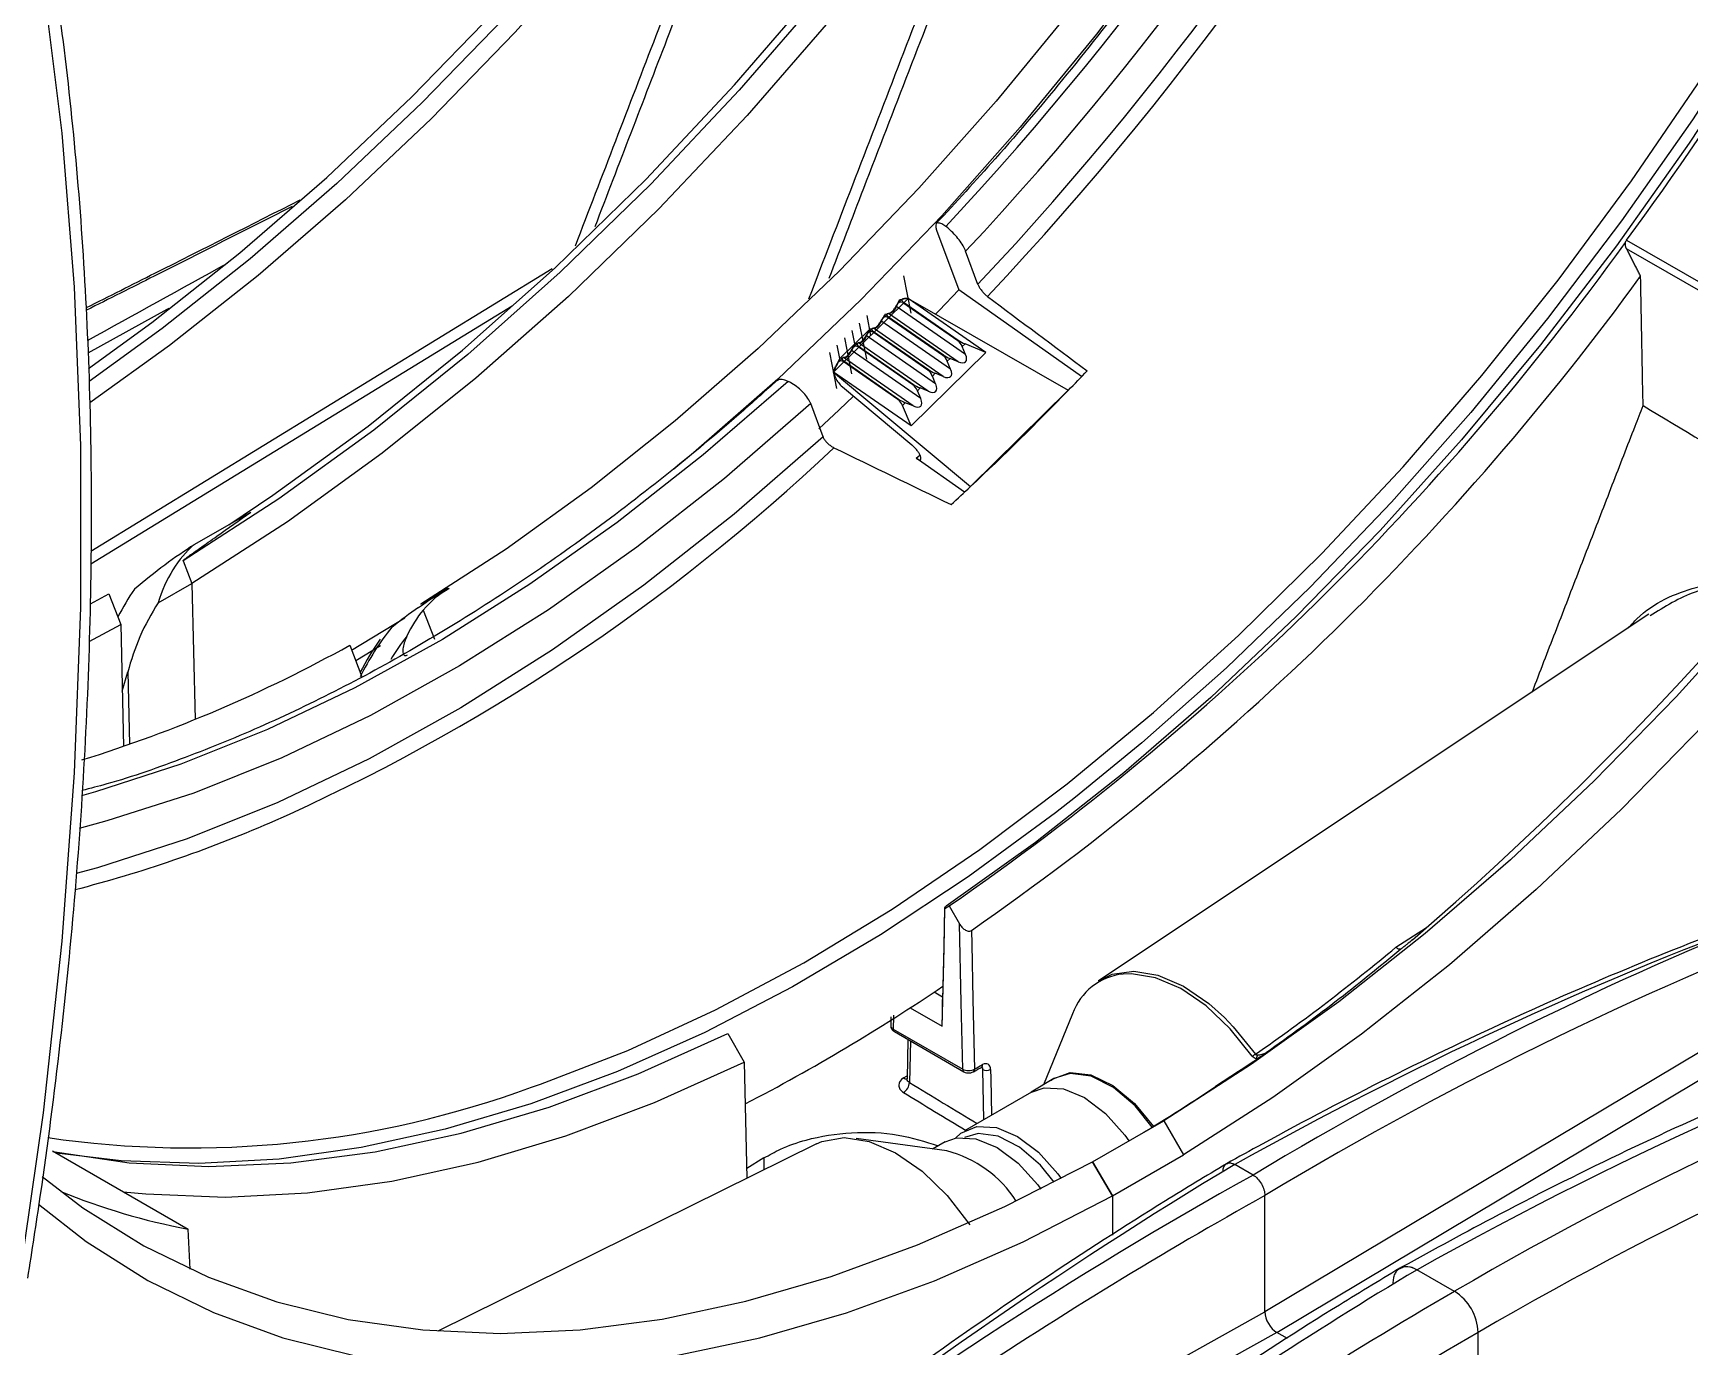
# Model space of a CAD drawing. Extents: x 9.3 to 87.2, y 0.6 to 68.8.
# Drawn here: x 16.147 to 19.113, y 48.029 to 50.38 of the extents above; entities that cross this region are included whole.
import ezdxf

# ---------------------------------------------------------------- set-up
doc = ezdxf.new("R2010")
doc.units = 0
doc.header["$MEASUREMENT"] = 0
doc.layers.add('OBJECT', color=7, linetype='CONTINUOUS')

msp = doc.modelspace()

# ---------------------------------------------------------------- linework, layer by layer
at = {"layer": 'OBJECT'}
for p, q in [((17.7645, 50.0278), (17.8041, 49.921)), ((18.9996, 50.0101), (19.2327, 49.8755)), ((17.8385, 49.9308), (17.8165, 49.9902)), ((19.2281, 49.8626), (18.9996, 49.9945)), ((16.2507, 49.4535), (17.0765, 49.9589)), ((17.7189, 49.8793), (17.7059, 49.9459)), ((18.024, 49.7658), (17.8041, 49.921)), ((17.0049, 49.8917), (16.2506, 49.43)), ((17.7138, 49.9053), (17.5801, 49.7737)), ((17.6808, 49.8794), (17.6783, 49.8787)), ((17.6916, 49.8919), (17.6898, 49.8883)), ((17.8163, 49.8052), (17.6916, 49.8919)), ((17.6927, 49.8911), (17.6983, 49.9032)), ((17.7027, 49.904), (17.6947, 49.8961)), ((17.7138, 49.9053), (17.6983, 49.9032)), ((17.7051, 49.899), (17.7042, 49.898)), ((17.8024, 49.8298), (17.7042, 49.898)), ((17.7051, 49.899), (17.8033, 49.8307)), ((17.7138, 49.9053), (17.707, 49.9052)), ((17.8526, 49.8089), (17.7138, 49.9053)), ((17.7138, 49.9053), (18.0003, 49.7411)), ((17.6448, 49.8506), (17.5913, 49.798)), ((17.6394, 49.7971), (17.6268, 49.8612)), ((17.6392, 49.8385), (17.6448, 49.8506)), ((17.647, 49.8395), (17.64, 49.875)), ((17.6493, 49.8514), (17.6412, 49.8435)), ((17.6526, 49.8516), (17.6448, 49.8506)), ((17.654, 49.8531), (17.6515, 49.8524)), ((17.7762, 49.7658), (17.6515, 49.8524)), ((17.6649, 49.8655), (17.663, 49.8619)), ((17.7896, 49.7789), (17.6649, 49.8655)), ((17.666, 49.8648), (17.6716, 49.8769)), ((17.676, 49.8777), (17.668, 49.8698)), ((17.6793, 49.878), (17.6716, 49.8769)), ((17.6784, 49.8726), (17.6774, 49.8717)), ((17.7756, 49.8035), (17.6774, 49.8717)), ((17.803, 49.7921), (17.6783, 49.8787)), ((17.6784, 49.8726), (17.7766, 49.8044)), ((17.5913, 49.798), (17.5866, 49.8221)), ((17.6126, 49.7708), (17.6, 49.8349)), ((17.6125, 49.8122), (17.6181, 49.8243)), ((17.6181, 49.8243), (17.6134, 49.8484)), ((17.6225, 49.8251), (17.6145, 49.8172)), ((17.6259, 49.8253), (17.6181, 49.8243)), ((17.6249, 49.82), (17.624, 49.8191)), ((17.6273, 49.8268), (17.6248, 49.8261)), ((17.7495, 49.7394), (17.6248, 49.8261)), ((17.6249, 49.82), (17.7231, 49.7518)), ((17.6382, 49.8392), (17.6363, 49.8356)), ((17.7628, 49.7526), (17.6382, 49.8392)), ((17.6516, 49.8463), (17.6507, 49.8454)), ((17.7489, 49.7772), (17.6507, 49.8454)), ((17.6516, 49.8463), (17.7498, 49.7781)), ((17.8024, 49.8298), (17.8033, 49.8307)), ((17.8154, 49.8243), (17.8104, 49.8194)), ((17.8526, 49.8089), (17.8154, 49.8243)), ((17.5859, 49.7445), (17.5733, 49.8086)), ((17.5801, 49.7737), (17.5913, 49.798)), ((17.5857, 49.7858), (17.5913, 49.798)), ((17.5958, 49.7987), (17.5878, 49.7908)), ((17.5991, 49.799), (17.5913, 49.798)), ((17.5982, 49.7937), (17.5972, 49.7927)), ((17.6954, 49.7245), (17.5972, 49.7927)), ((17.6006, 49.8005), (17.598, 49.7997)), ((17.7227, 49.7131), (17.598, 49.7997)), ((17.5982, 49.7937), (17.6964, 49.7255)), ((17.6114, 49.8129), (17.6096, 49.8093)), ((17.7361, 49.7263), (17.6114, 49.8129)), ((17.7222, 49.7508), (17.624, 49.8191)), ((17.8526, 49.8089), (17.7189, 49.6773)), ((17.7756, 49.8035), (17.7766, 49.8044)), ((17.7886, 49.798), (17.7836, 49.7931)), ((17.7896, 49.7789), (17.7836, 49.7931)), ((17.803, 49.7921), (17.7886, 49.798)), ((17.8163, 49.8052), (17.8104, 49.8194)), ((17.5801, 49.7737), (17.5834, 49.7835)), ((17.5801, 49.7737), (17.8252, 49.5687)), ((17.7189, 49.6773), (17.5801, 49.7737)), ((17.5842, 49.7627), (17.5801, 49.7737)), ((17.7489, 49.7772), (17.7498, 49.7781)), ((17.7619, 49.7717), (17.7569, 49.7667)), ((17.7628, 49.7526), (17.7569, 49.7667)), ((17.7762, 49.7658), (17.7619, 49.7717)), ((17.5958, 49.7475), (17.7204, 49.6433)), ((17.7222, 49.7508), (17.7231, 49.7518)), ((17.7351, 49.7454), (17.7302, 49.7404)), ((17.7361, 49.7263), (17.7302, 49.7404)), ((17.7495, 49.7394), (17.7351, 49.7454)), ((18.0003, 49.7411), (17.8252, 49.5687)), ((17.5612, 49.6579), (17.5392, 49.7173)), ((17.6954, 49.7245), (17.6964, 49.7255)), ((17.7084, 49.719), (17.7034, 49.7141)), ((17.7189, 49.6773), (17.7034, 49.7141)), ((17.7227, 49.7131), (17.7084, 49.719)), ((17.7278, 49.6194), (17.7347, 49.6252)), ((17.8145, 49.5588), (17.7278, 49.6194)), ((16.4357, 49.4649), (16.5368, 49.5233)), ((16.4159, 49.4361), (16.4316, 49.3956)), ((16.2499, 49.3588), (16.2831, 49.3768)), ((16.2831, 49.3768), (16.3044, 49.3221)), ((16.3711, 49.3607), (16.4316, 49.3956)), ((16.4316, 49.3956), (16.4371, 49.1522)), ((16.8455, 49.3477), (16.8657, 49.2955)), ((16.2475, 49.2917), (16.3044, 49.3221)), ((16.3044, 49.3221), (16.3092, 49.1038)), ((16.7175, 49.2759), (16.8126, 49.3341)), ((19.0396, 49.3405), (18.0542, 48.684)), ((16.7141, 49.2848), (16.7359, 49.2285)), ((16.769, 49.2838), (16.7249, 49.2568)), ((16.307, 49.2025), (16.317, 49.237)), ((16.317, 49.237), (16.3199, 49.1075)), ((17.7794, 48.8139), (17.7869, 48.8183)), ((17.7869, 48.8183), (17.8054, 48.7863)), ((19.5026, 48.7794), (18.3521, 48.0917)), ((18.3734, 48.0549), (19.5457, 48.7557)), ((18.5868, 48.7444), (18.6413, 48.7796)), ((17.7752, 48.6552), (17.7599, 48.664)), ((17.7174, 48.636), (17.7746, 48.603)), ((17.6828, 48.6196), (17.6825, 48.6042)), ((18.008, 48.6253), (17.956, 48.4981)), ((17.391, 48.5897), (17.4203, 48.5388)), ((17.6868, 48.5978), (17.8112, 48.526)), ((17.6889, 48.5933), (17.8133, 48.5215)), ((17.7132, 48.5792), (17.7116, 48.509)), ((17.7177, 48.5767), (17.716, 48.5023)), ((17.4203, 48.5388), (17.425, 48.3308)), ((17.8324, 48.5262), (17.8469, 48.5342)), ((17.849, 48.4357), (17.847, 48.5254)), ((17.7054, 48.5103), (17.7117, 48.5142)), ((17.9744, 48.5092), (17.934, 48.4847)), ((17.9345, 48.4851), (17.8143, 48.4157)), ((18.0438, 48.3604), (18.1711, 48.4339)), ((18.1711, 48.4339), (18.2065, 48.3726)), ((17.7827, 48.3797), (17.6207, 48.4018)), ((16.182, 48.3799), (16.4248, 48.2398)), ((17.5495, 48.3925), (16.8718, 48.0572)), ((17.4555, 48.3672), (17.4246, 48.3481)), ((17.4555, 48.3672), (17.4555, 48.346)), ((17.7801, 48.3959), (17.7569, 48.3832)), ((18.0792, 48.2991), (18.2065, 48.3726)), ((18.0438, 48.3604), (18.0792, 48.2991)), ((18.0792, 48.2991), (18.0438, 48.3604)), ((18.3309, 48.3366), (18.2984, 48.3554)), ((18.0792, 48.2991), (18.0792, 48.2292)), ((18.3521, 48.0917), (18.3521, 48.2999)), ((16.4283, 48.168), (16.4248, 48.2398)), ((18.6915, 48.1284), (18.6244, 48.1672)), ((17.1608, 47.4275), (18.3521, 48.0917)), ((18.3734, 48.0549), (17.1594, 47.3782)), ((18.3924, 48.0439), (18.3734, 48.0549)), ((18.734, 47.5802), (18.734, 48.0549))]:
    msp.add_line(p, q, dxfattribs=at)
at = {"layer": 'OBJECT', "flags": 128}
for points in [[(19.2051, 53.0785), (19.1809, 52.8929), (19.146, 52.6972), (19.1015, 52.4989), (19.0474, 52.2988), (18.9841, 52.0976), (18.9117, 51.8963), (18.8306, 51.6957), (18.741, 51.4965), (18.6435, 51.2997), (18.5383, 51.106), (18.426, 50.9162), (18.3069, 50.7312), (18.1816, 50.5516), (18.0506, 50.3783), (17.9144, 50.212), (17.7736, 50.0532), (17.6287, 49.9028), (17.4805, 49.7613), (17.3294, 49.6292), (17.2939, 49.5999)], [(19.1151, 52.8925), (19.0809, 52.7004), (19.0372, 52.5056), (18.9841, 52.309), (18.9219, 52.1114), (18.8508, 51.9137), (18.7711, 51.7166), (18.6832, 51.5209), (18.5874, 51.3276), (18.4841, 51.1373), (18.3738, 50.9509), (18.2568, 50.7691), (18.1338, 50.5927), (18.0051, 50.4224), (17.8713, 50.2589), (17.733, 50.103), (17.5908, 49.9552), (17.4452, 49.8161), (17.2968, 49.6863), (17.1463, 49.5665), (16.9943, 49.457), (16.8414, 49.3583)], [(16.2466, 49.78), (16.3598, 49.8623), (16.5174, 49.9871), (16.6728, 50.122), (16.8255, 50.2666), (16.9747, 50.4202), (17.12, 50.5823), (17.2607, 50.7523), (17.3962, 50.9293), (17.5261, 51.1128), (17.6498, 51.302), (17.7667, 51.496), (17.8765, 51.6943), (17.9787, 51.8959), (18.0729, 52.1), (18.1587, 52.3059), (18.2357, 52.5127), (18.3037, 52.7196)], [(18.3221, 52.709), (18.2541, 52.5021), (18.1771, 52.2953), (18.0913, 52.0894), (17.9971, 51.8853), (17.8949, 51.6837), (17.7851, 51.4854), (17.6681, 51.2913), (17.5445, 51.1022), (17.4146, 50.9187), (17.2791, 50.7417), (17.1384, 50.5717), (16.9931, 50.4096), (16.8439, 50.256), (16.6912, 50.1114), (16.5358, 49.9765), (16.3782, 49.8517), (16.2474, 49.7572)], [(18.349, 52.6898), (18.2801, 52.4819), (18.2021, 52.2742), (18.1155, 52.0674), (18.0204, 51.8624), (17.9173, 51.66), (17.8067, 51.461), (17.6889, 51.2662), (17.5644, 51.0764), (17.4337, 50.8923), (17.2973, 50.7146), (17.1558, 50.5441), (17.0097, 50.3815), (16.8597, 50.2273), (16.7063, 50.0822), (16.5501, 49.9468), (16.3917, 49.8216), (16.2487, 49.7186)], [(20.0582, 52.6422), (20.0534, 52.6029), (20.0238, 52.4073), (19.9846, 52.2086), (19.936, 52.0076), (19.8782, 51.8051), (19.8114, 51.602), (19.7358, 51.3988), (19.6518, 51.1966), (19.5597, 50.996), (19.4598, 50.7978), (19.3525, 50.6028), (19.2383, 50.4118), (19.1175, 50.2254), (18.9907, 50.0445), (18.8583, 49.8696), (18.7209, 49.7016), (18.5789, 49.541), (18.433, 49.3885), (18.2837, 49.2446), (18.1316, 49.1099), (18.0132, 49.0131)], [(20.4056, 51.4433), (20.3369, 51.2403), (20.2595, 51.0374), (20.1738, 50.8356), (20.0799, 50.6356), (19.9784, 50.4383), (19.8695, 50.2443), (19.7538, 50.0544), (19.6316, 49.8694), (19.5035, 49.69), (19.3699, 49.5169), (19.2314, 49.3508), (19.0885, 49.1924), (18.9418, 49.0421), (18.7918, 48.9007), (18.6391, 48.7687), (18.4844, 48.6466), (18.3282, 48.5348), (18.1711, 48.4339)], [(20.4763, 51.4347), (20.4069, 51.2281), (20.3285, 51.0218), (20.2416, 50.8165), (20.1465, 50.613), (20.0435, 50.4122), (19.933, 50.2148), (19.8155, 50.0215), (19.6914, 49.8333), (19.5612, 49.6507), (19.4255, 49.4745), (19.2847, 49.3055), (19.1394, 49.1442), (18.9902, 48.9913), (18.8377, 48.8474), (18.6825, 48.7131), (18.5251, 48.5889), (18.3662, 48.4752), (18.2065, 48.3726)], [(17.9878, 51.0362), (17.8534, 50.8356), (17.712, 50.6419), (17.5644, 50.4558), (17.4113, 50.2784), (17.2532, 50.1103), (17.091, 49.9524), (16.9254, 49.8054), (16.7572, 49.6699), (16.5871, 49.5466), (16.4159, 49.4361)], [(16.4975, 49.5006), (16.5766, 49.5533), (16.7472, 49.677), (16.9159, 49.8129), (17.0819, 49.9605), (17.2445, 50.119), (17.4029, 50.2877), (17.5564, 50.4659), (17.7043, 50.6526), (17.8459, 50.8471), (17.9805, 51.0484)], [(18.0032, 50.9857), (17.8682, 50.7864), (17.7265, 50.594), (17.5787, 50.4093), (17.4254, 50.233), (17.2674, 50.0661), (17.1054, 49.9092), (16.94, 49.7631), (16.7721, 49.6284), (16.6024, 49.5057), (16.4316, 49.3956)], [(16.1211, 48.1371), (16.1657, 48.4482), (16.1993, 48.7549), (16.2217, 49.0566), (16.2329, 49.3527), (16.2329, 49.6426), (16.2217, 49.9257), (16.1993, 50.2015), (16.1657, 50.4694), (16.1211, 50.7289)], [(19.236, 50.3728), (19.1117, 50.1834), (18.9813, 49.9997), (18.8452, 49.8224), (18.704, 49.6523), (18.5582, 49.49), (18.4084, 49.3363), (18.2553, 49.1916), (18.0994, 49.0565), (17.9413, 48.9317), (17.7817, 48.8176)], [(17.0394, 48.4938), (17.0558, 48.4995), (17.2117, 48.5598), (17.3689, 48.6322), (17.5269, 48.7164), (17.6848, 48.8122), (17.8422, 48.9191), (17.9985, 49.0367), (18.1529, 49.1646), (18.3049, 49.3021), (18.454, 49.4489), (18.5994, 49.6043), (18.7406, 49.7677), (18.8771, 49.9384), (19.0084, 50.1158), (19.1338, 50.2992)], [(17.8041, 49.921), (17.7689, 49.8839), (17.7626, 49.8774)], [(16.3902, 49.8878), (16.3864, 49.8858), (16.2454, 49.8079)], [(17.6927, 49.8911), (17.6915, 49.8887), (17.69, 49.8864), (17.6883, 49.8842), (17.6865, 49.8822), (17.6846, 49.8806), (17.6827, 49.8793), (17.681, 49.8784), (17.6793, 49.878)], [(17.6526, 49.8516), (17.6542, 49.8521), (17.656, 49.853), (17.6579, 49.8543), (17.6597, 49.8559), (17.6615, 49.8579), (17.6632, 49.8601), (17.6647, 49.8624), (17.666, 49.8648)], [(17.6392, 49.8385), (17.638, 49.8361), (17.6365, 49.8338), (17.6348, 49.8316), (17.633, 49.8296), (17.6311, 49.8279), (17.6293, 49.8266), (17.6275, 49.8258), (17.6259, 49.8253)], [(17.5991, 49.799), (17.6007, 49.7994), (17.6025, 49.8003), (17.6044, 49.8016), (17.6062, 49.8033), (17.6081, 49.8053), (17.6097, 49.8074), (17.6112, 49.8098), (17.6125, 49.8122)], [(17.4991, 49.7569), (17.3469, 49.6254), (17.1925, 49.5043), (17.0366, 49.3941), (16.8799, 49.2954), (16.7231, 49.2085), (16.5669, 49.1339), (16.4118, 49.0717), (16.2587, 49.0224), (16.2339, 49.0156)], [(17.5392, 49.7173), (17.3846, 49.5835), (17.2279, 49.4602), (17.0696, 49.3482), (16.9104, 49.2477), (16.7511, 49.1593), (16.5924, 49.0834), (16.4349, 49.0203), (16.2794, 48.9703), (16.2297, 48.9569)], [(17.6159, 49.7307), (17.5902, 49.7063), (17.554, 49.6724)], [(17.5612, 49.6579), (17.4019, 49.5196), (17.2403, 49.3924), (17.0771, 49.2766), (16.913, 49.1729), (16.7488, 49.0817), (16.5851, 49.0034), (16.4228, 48.9383), (16.2624, 48.8867), (16.2242, 48.8763)], [(18.0132, 49.0131), (17.9773, 48.985), (17.8213, 48.8703), (17.6643, 48.7663), (17.5068, 48.6733), (17.3496, 48.5918), (17.1932, 48.522), (17.0382, 48.4642), (16.8851, 48.4187), (16.7347, 48.3856), (16.5875, 48.365), (16.444, 48.357), (16.3049, 48.3618), (16.1889, 48.3759)], [(17.7746, 48.603), (17.7762, 48.6715), (17.7778, 48.7427), (17.7794, 48.8139)], [(17.7789, 48.8154), (17.7773, 48.7462), (17.7751, 48.6507)], [(17.8112, 48.526), (17.8086, 48.6454), (17.8054, 48.7863)], [(17.8269, 48.7745), (17.8274, 48.7497), (17.8296, 48.6505), (17.8324, 48.5262)], [(18.0542, 48.684), (18.0787, 48.6959), (18.1175, 48.7015), (18.1607, 48.6942), (18.2062, 48.6746), (18.2519, 48.6434), (18.2798, 48.6184)], [(18.3296, 48.5492), (18.2902, 48.5982), (18.2468, 48.6392), (18.2015, 48.6702), (18.1563, 48.6897), (18.1134, 48.6969), (18.0984, 48.6963)], [(17.7746, 48.603), (17.7748, 48.6236), (17.775, 48.6395), (17.7751, 48.6507)], [(17.6874, 48.6225), (17.6874, 48.6211), (17.6868, 48.5978)], [(18.2798, 48.6184), (18.2955, 48.6021), (18.3352, 48.5528)], [(16.1825, 48.379), (16.3195, 48.3587), (16.4617, 48.3519), (16.6086, 48.3585), (16.7595, 48.3784), (16.9138, 48.4117), (17.071, 48.4581), (17.2302, 48.5175), (17.391, 48.5897)], [(16.3087, 48.3068), (16.3492, 48.3027), (16.4917, 48.2972), (16.6387, 48.305), (16.7896, 48.3259), (16.9438, 48.3599), (17.1008, 48.4068), (17.2598, 48.4666), (17.4203, 48.5388)], [(17.8612, 48.5256), (17.8615, 48.5091), (17.863, 48.4438)], [(17.9685, 48.5057), (17.9729, 48.509), (18.0038, 48.52), (18.0406, 48.5158), (18.0802, 48.4968), (18.119, 48.4646), (18.1526, 48.4237)], [(18.1506, 48.4225), (18.1201, 48.4602), (18.0811, 48.4935), (18.0411, 48.5136), (18.0036, 48.5185), (17.9744, 48.5092)], [(17.9345, 48.4851), (17.957, 48.4929), (17.9917, 48.491), (18.0294, 48.4751), (18.0671, 48.4467), (18.1015, 48.4081), (18.1088, 48.3979)], [(17.5495, 48.3925), (17.559, 48.3966), (17.5989, 48.4035), (17.6437, 48.3966), (17.6909, 48.3762), (17.7384, 48.3434), (17.7835, 48.2998), (17.8242, 48.2476)], [(17.7801, 48.3959), (17.8, 48.4029), (17.8348, 48.4015), (17.8728, 48.386), (17.9107, 48.3576), (17.9455, 48.3189), (17.9509, 48.3114)], [(17.7983, 48.4026), (17.8079, 48.4115), (17.8368, 48.4235), (17.8715, 48.4216), (17.9092, 48.4057), (17.9468, 48.3773), (17.9813, 48.3387), (17.9874, 48.3302)], [(17.9749, 48.3237), (17.9503, 48.3541), (17.9132, 48.3864), (17.875, 48.406), (17.8392, 48.411), (17.8143, 48.404)], [(16.1633, 48.3342), (16.2366, 48.2782), (16.3454, 48.2099), (16.4612, 48.1536), (16.5834, 48.1097), (16.7115, 48.0782), (16.8451, 48.0594), (16.9836, 48.0532), (17.1265, 48.0597), (17.2732, 48.0789), (17.4232, 48.1106), (17.5758, 48.1549), (17.7306, 48.2114), (17.8868, 48.28), (18.0438, 48.3604)], [(16.1569, 48.2843), (16.2422, 48.2177), (16.3527, 48.1479), (16.4702, 48.0904), (16.5943, 48.0454), (16.7245, 48.0131), (16.8602, 47.9937), (17.001, 47.9871), (17.1463, 47.9936), (17.2954, 48.0129), (17.448, 48.0451), (17.6032, 48.0901), (17.7606, 48.1475), (17.9194, 48.2173), (18.0792, 48.2991)]]:
    msp.add_lwpolyline(points, dxfattribs=at)
at = {"layer": 'OBJECT'}
for centre, radius, start, end in [((13.6275, 53.882), 5.7745, 316.8236, 348.28427), ((13.6233, 53.8843), 5.8066, 316.79477, 348.31309), ((13.72, 53.829), 5.558, 316.9433, 348.1645), ((13.7127, 53.833), 5.6221, 316.8811, 348.2268), ((14.1114, 53.6084), 6.0698, 323.64186, 340.30679), ((14.7637, 53.2419), 5.9119, 310.66954, 342.34674), ((14.9554, 52.9158), 4.9807, 304.6453, 324.2506), ((19.0203, 49.9948), 0.0257, 143.6683, 158.0748), ((14.9599, 52.9062), 5.0289, 304.7567, 323.9289), ((14.2679, 53.3533), 5.1941, 315.9371, 316.4728), ((14.3974, 53.2261), 5.0126, 313.1433, 315.9524), ((35.6667, 77.3326), 32.2429, 238.93517, 239.375), ((15.123, 52.2399), 3.5789, 293.8697, 313.3719), ((14.5345, 53.0818), 4.8135, 312.5649, 313.1279), ((15.4758, 51.514), 2.55, 287.3159, 299.0505), ((15.6291, 51.1469), 2.3747, 284.4618, 293.3742), ((18.11, 48.5886), 0.1084, 96.1319, 160.1805), ((15.7295, 51.7077), 3.6589, 297.5535, 304.0083), ((21.9366, 42.5724), 6.4343, 109.18443, 120.28727), ((17.6916, 48.5972), 0.00481, 172.8267, 235.8611), ((18.3863, 48.4669), 0.0999, 120.7243, 124.5239), ((18.8648, 48.383), 0.5524, 162.239, 163.0201), ((21.9547, 42.5406), 6.386, 109.18444, 120.28727), ((17.816, 48.5254), 0.0048, 172.7656, 235.8352), ((17.8275, 48.5255), 0.00501, 303.0825, 7.8291), ((17.8419, 48.5335), 0.00503, 303.8546, 7.734), ((17.8539, 48.5396), 0.0157, 244.1686, 297.5016), ((17.8908, 48.2414), 0.5388, 34.112, 34.2049), ((16.4285, 50.1558), 1.7707, 261.7265, 290.1825), ((17.7105, 48.5173), 0.00861, 234.325, 277.6178), ((17.6923, 48.5041), 0.0237, 303.6148, 355.7154), ((35.041, 76.9794), 33.3332, 238.68436, 238.92794), ((16.2288, 51.5575), 3.6772, 301.2375, 303.9024), ((35.0121, 76.9311), 33.2978, 238.68421, 238.90778), ((17.7315, 48.1777), 0.2084, 32.545, 75.771), ((14.4408, 54.9539), 8.5324, 300.20934, 309.23839), ((23.0626, 40.6219), 8.6864, 120.2121, 129.29904), ((18.6419, 48.0508), 0.0922, 2.6052, 57.3948), ((23.0722, 40.6047), 8.6213, 120.21209, 129.29903)]:
    msp.add_arc(centre, radius, start, end, dxfattribs=at)
for centre, major_axis, ratio, start_param, end_param in [((-476.9133, -178.8208), (812.3876, 422.8847), 0.033748, 5.347046, 5.347434), ((31.2231, 41.9509), (31.7644, -22.9059), 0.037918, 4.305542, 4.311713), ((17.6823, 49.8919), (0.007, 0.0124), 0.582865, 3.756632, 4.745961), ((17.6986, 49.8859), (0.004, 0.0129), 0.646019, 6.082205, 7.581019), ((17.7129, 49.9), (0.0106, -0.0033), 0.383362, 2.2734, 4.018729), ((17.6594, 49.8474), (0.0106, -0.0033), 0.383362, 2.517491, 4.018729), ((17.6556, 49.8656), (0.007, 0.0124), 0.582865, 3.756632, 4.745961), ((17.6718, 49.8596), (0.004, 0.0129), 0.646019, 6.082205, 7.581019), ((17.6861, 49.8737), (0.0106, -0.0033), 0.383362, 2.517491, 4.018729), ((17.6184, 49.8069), (0.004, 0.0129), 0.646019, 6.082205, 7.581019), ((17.6327, 49.821), (0.0106, -0.0033), 0.383362, 2.517491, 4.018729), ((17.6288, 49.8393), (0.007, 0.0124), 0.582865, 3.756632, 4.745961), ((17.6451, 49.8332), (0.004, 0.0129), 0.646019, 6.082205, 7.581019), ((17.7856, 49.7934), (0.012, 0.0388), 0.645445, 5.627014, 6.080801), ((17.8266, 49.8339), (0.0319, -0.0098), 0.384215, 4.020141, 4.473928), ((17.5916, 49.7806), (0.004, 0.0129), 0.646019, 6.082205, 7.827534), ((17.6059, 49.7947), (0.0106, -0.0033), 0.383362, 2.517491, 4.018729), ((17.6021, 49.813), (0.007, 0.0124), 0.582865, 3.756632, 4.745961), ((17.7589, 49.767), (0.012, 0.0388), 0.645445, 5.627014, 6.080801), ((17.7998, 49.8076), (0.0319, -0.0098), 0.384215, 4.020141, 4.473928), ((17.7934, 49.8148), (0.0231, -0.0227), 0.410406, 5.492616, 7.061), ((17.594, 49.7557), (-0.0098, 0.0114), 0.300735, 0.686252, 2.082516), ((17.7321, 49.7407), (0.012, 0.0388), 0.645445, 5.627014, 6.080801), ((17.7731, 49.7813), (0.0319, -0.0098), 0.384215, 4.020141, 4.473928), ((17.7666, 49.7885), (0.0231, -0.0227), 0.410406, 5.492616, 7.061), ((17.7054, 49.7144), (0.012, 0.0388), 0.645445, 5.627014, 6.080801), ((17.7463, 49.7549), (0.0319, -0.0098), 0.384215, 4.020141, 4.473928), ((17.7399, 49.7621), (0.0231, -0.0227), 0.410406, 5.492616, 7.061), ((17.6787, 49.6881), (0.012, 0.0388), 0.645445, 5.627014, 6.080801), ((17.7196, 49.7286), (0.0319, -0.0098), 0.384215, 4.020141, 4.473928), ((17.7131, 49.7358), (0.0231, -0.0227), 0.410406, 5.492616, 7.061), ((33.5036, 44.1958), (37.4847, -17.2683), 0.04557, 4.29476, 4.30093), ((16.3588, 49.335), (0.2006, 0.172), 0.218443, 0.999735, 1.533897), ((16.561, 49.2183), (-0.0616, 0.2789), 0.697888, 0.354833, 0.888995), ((16.4351, 49.291), (0.1298, 0.2137), 0.562077, 1.469553, 1.70086), ((16.4848, 49.2623), (0.1199, 0.2194), 0.59229, 1.443333, 1.994151), ((16.7888, 49.2416), (0.2006, 0.172), 0.218443, 1.145879, 1.382345), ((16.9929, 49.1238), (-0.0616, 0.2789), 0.697888, 0.500977, 0.737442), ((16.8736, 49.1927), (0.1295, 0.2139), 0.563005, 1.317292, 1.741471), ((16.863, 49.1991), (0.122, 0.2009), 0.562077, 1.427471, 1.72309), ((16.9081, 49.1727), (0.1202, 0.2192), 0.591408, 1.292649, 1.498326), ((18.2984, 41.8231), (4.1057, 6.8668), 0.587332, 0.628261, 0.794319), ((18.3309, 41.8043), (3.897, 6.9874), 0.567257, 0.610862, 0.77692), ((18.3525, 41.7923), (3.882, 6.9614), 0.567218, 0.587159, 0.776955), ((18.6244, 41.6349), (4.1053, 6.867), 0.587295, 0.593052, 0.794283), ((18.2984, 41.8231), (3.897, 6.9874), 0.567257, 0.77692, 0.942978), ((18.3309, 41.8043), (4.1057, 6.8668), 0.587332, 0.794319, 0.960376), ((17.6176, 51.5859), (1.4507, 3.2657), 0.569298, 3.157686, 3.273855), ((18.3518, 41.7918), (4.0907, 6.8408), 0.587369, 0.794288, 0.984084), ((18.6244, 41.6349), (3.8974, 6.9871), 0.567295, 0.776951, 0.978182), ((18.3734, 48.0794), (-0.015, 0.026), 0.577382, 0.785327, 2.356123)]:
    msp.add_ellipse(centre, major_axis=major_axis, ratio=ratio, start_param=start_param, end_param=end_param, dxfattribs=at)
for points, knots in [([(19.1475, 52.7029), (19.1424, 52.677), (19.1252, 52.5904), (19.0898, 52.4412), (19.0384, 52.2555), (18.9787, 52.0688), (18.9112, 51.8819), (18.8361, 51.6956), (18.7535, 51.5105), (18.664, 51.3273), (18.5677, 51.1468), (18.465, 50.9695), (18.3563, 50.7961), (18.2421, 50.6273), (18.1227, 50.4636), (17.9985, 50.306), (17.8789, 50.1641), (17.7993, 50.0779), (17.7639, 50.0396)], [0, 0, 0, 0, 0.027928, 0.09356, 0.159209, 0.224868, 0.290536, 0.356212, 0.421894, 0.487581, 0.553271, 0.618963, 0.684654, 0.750344, 0.816029, 0.881709, 0.947382, 1, 1, 1, 1]), ([(16.1379, 48.1521), (16.1455, 48.201), (16.1675, 48.3425), (16.1973, 48.5744), (16.2244, 48.8463), (16.2426, 49.1143), (16.252, 49.3779), (16.2525, 49.6368), (16.2442, 49.8904), (16.2271, 50.1386), (16.201, 50.3806), (16.1706, 50.5892), (16.1469, 50.7153), (16.1375, 50.7649)], [0, 0, 0, 0, 0.051722, 0.149961, 0.248213, 0.346473, 0.44474, 0.543015, 0.641295, 0.739579, 0.837863, 0.936144, 1, 1, 1, 1]), ([(17.1179, 49.9995), (17.1662, 50.1251), (17.2623, 50.3758), (17.3591, 50.626), (17.4074, 50.7509)], [0, 0, 0, 0, 0.501278, 1, 1, 1, 1]), ([(17.4264, 50.7442), (17.3782, 50.6194), (17.2867, 50.3827), (17.1957, 50.1456), (17.1527, 50.0336)], [0, 0, 0, 0, 0.527278, 1, 1, 1, 1]), ([(17.5361, 49.9051), (17.5622, 49.9731), (17.6422, 50.1813), (17.7227, 50.3893), (17.777, 50.5294)], [0, 0, 0, 0, 0.326334, 1, 1, 1, 1]), ([(17.7961, 50.5226), (17.7419, 50.3826), (17.6669, 50.189), (17.5924, 49.9951), (17.5718, 49.9415)], [0, 0, 0, 0, 0.723557, 1, 1, 1, 1]), ([(16.2428, 49.8891), (16.2836, 49.9097), (16.4112, 49.9738), (16.5388, 50.0382), (16.6254, 50.0819)], [0, 0, 0, 0, 0.320544, 1, 1, 1, 1]), ([(16.6112, 50.0702), (16.5288, 50.0286), (16.406, 49.9666), (16.2833, 49.9048), (16.2429, 49.8845)], [0, 0, 0, 0, 0.671373, 1, 1, 1, 1]), ([(17.7811, 50.0344), (17.7786, 50.0361), (17.7732, 50.0396), (17.767, 50.0412), (17.7632, 50.0394), (17.7624, 50.0346), (17.7639, 50.0298), (17.7645, 50.0278)], [0, 0, 0, 0, 0.19088, 0.406106, 0.620128, 0.833416, 1, 1, 1, 1]), ([(17.8165, 49.9902), (17.8159, 49.9918), (17.814, 49.9963), (17.8088, 50.0051), (17.8007, 50.0159), (17.7914, 50.026), (17.7847, 50.0317), (17.7814, 50.0342), (17.7811, 50.0344)], [0, 0, 0, 0, 0.11343, 0.327428, 0.542303, 0.758152, 0.974291, 1, 1, 1, 1]), ([(19.0247, 49.9452), (19.0235, 49.9476), (19.0223, 49.95), (19.0211, 49.9524), (19.0198, 49.9548), (19.0186, 49.9572), (19.0174, 49.9596), (19.0162, 49.962), (19.0149, 49.9644), (19.0137, 49.9668), (19.0125, 49.9692), (19.0113, 49.9716), (19.01, 49.974), (19.0088, 49.9764), (19.0076, 49.9788), (19.0064, 49.9812), (19.0052, 49.9836), (19.0039, 49.986), (19.0027, 49.9884), (19.0017, 49.9904), (19.0006, 49.9925), (18.9996, 49.9945)], [0, 0, 0, 0, 0.000205701, 0.000205701, 0.000205701, 0.000411402, 0.000411402, 0.000411402, 0.000617103, 0.000617103, 0.000617103, 0.000822804, 0.000822804, 0.000822804, 0.001028505, 0.001028505, 0.001028505, 0.001234206, 0.001234206, 0.001234206, 0.001409954, 0.001409954, 0.001409954, 0.001409954]), ([(19.0291, 49.7138), (19.0287, 49.7355), (19.0283, 49.7573), (19.0279, 49.779), (19.0268, 49.8344), (19.0258, 49.8898), (19.0247, 49.9452)], [0.01333987, 0.01333987, 0.01333987, 0.01333987, 0.015345735, 0.015345735, 0.015345735, 0.020460986, 0.020460986, 0.020460986, 0.020460986]), ([(17.8385, 49.9308), (17.8387, 49.9304), (17.8394, 49.9286), (17.8414, 49.9248), (17.8452, 49.9194), (17.8498, 49.9142), (17.8534, 49.9109), (17.8553, 49.9094), (17.8558, 49.909)], [0, 0, 0, 0, 0.057381, 0.275606, 0.49498, 0.715422, 0.936377, 1, 1, 1, 1]), ([(17.4991, 49.7569), (17.4962, 49.758), (17.4899, 49.7605), (17.4827, 49.761), (17.4802, 49.759), (17.4792, 49.7582)], [0, 0, 0, 0, 0.338597, 0.720377, 1, 1, 1, 1]), ([(17.4788, 49.7587), (17.459, 49.7409), (17.3929, 49.6815), (17.2788, 49.5867), (17.1363, 49.4779), (16.9927, 49.3786), (16.8487, 49.2891), (16.7048, 49.2097), (16.5615, 49.1405), (16.4195, 49.0828), (16.3105, 49.0442), (16.2498, 49.0286), (16.2351, 49.0248)], [0, 0, 0, 0, 0.048696, 0.163101, 0.277493, 0.391861, 0.506205, 0.62053, 0.734841, 0.849147, 0.963461, 1, 1, 1, 1]), ([(17.5392, 49.7173), (17.5386, 49.7188), (17.5367, 49.7233), (17.531, 49.7317), (17.5219, 49.7415), (17.5112, 49.7502), (17.5034, 49.7549), (17.4995, 49.7567), (17.4991, 49.7569)], [0, 0, 0, 0, 0.113428, 0.327424, 0.542304, 0.758152, 0.974291, 1, 1, 1, 1]), ([(18.8309, 49.2015), (18.8378, 49.2195), (18.8583, 49.2727), (18.8924, 49.361), (18.9332, 49.4664), (18.974, 49.5717), (19.006, 49.6542), (19.0244, 49.7015), (19.0291, 49.7138)], [0, 0, 0, 0, 0.105609, 0.31123, 0.516852, 0.722473, 0.928097, 1, 1, 1, 1]), ([(17.5612, 49.6579), (17.5614, 49.6575), (17.5621, 49.6557), (17.5643, 49.652), (17.5686, 49.6471), (17.5737, 49.6425), (17.578, 49.6397), (17.5802, 49.6386), (17.5807, 49.6383)], [0, 0, 0, 0, 0.057385, 0.275606, 0.494984, 0.715423, 0.936377, 1, 1, 1, 1]), ([(17.7278, 49.6194), (17.7288, 49.6188), (17.7313, 49.6172), (17.7343, 49.6163), (17.7363, 49.6171), (17.7368, 49.6195), (17.7358, 49.6234), (17.7333, 49.6284), (17.7296, 49.6337), (17.7251, 49.639), (17.7219, 49.6419), (17.7204, 49.6433)], [0, 0, 0, 0, 0.082848, 0.197106, 0.311181, 0.425314, 0.539718, 0.654493, 0.769595, 0.884799, 1, 1, 1, 1]), ([(16.4159, 49.4361), (16.4159, 49.4362), (16.416, 49.4363), (16.4161, 49.4365), (16.4161, 49.4366), (16.4163, 49.4368), (16.4165, 49.437), (16.4169, 49.4374), (16.4172, 49.4377), (16.4181, 49.4384), (16.4187, 49.4389), (16.4205, 49.4404), (16.4218, 49.4413), (16.4255, 49.4441), (16.428, 49.446), (16.4356, 49.4514), (16.4407, 49.455), (16.4559, 49.4657), (16.466, 49.4728), (16.4964, 49.4943), (16.5167, 49.5087), (16.5368, 49.5233)], [0, 0, 0, 0, 0.001953, 0.001953, 0.003906, 0.003906, 0.007813, 0.007813, 0.015625, 0.015625, 0.03125, 0.03125, 0.0625, 0.0625, 0.125, 0.125, 0.25, 0.25, 0.5, 0.5, 1, 1, 1, 1]), ([(19.0032, 49.3163), (19.0081, 49.3217), (19.042, 49.3594), (19.1081, 49.3865), (19.1863, 49.403), (19.2255, 49.3922), (19.2437, 49.3872)], [0, 0, 0, 0, 0.075428, 0.522653, 0.778933, 1, 1, 1, 1]), ([(19.2374, 49.3798), (19.2203, 49.3843), (19.1828, 49.3942), (19.1138, 49.3824), (19.0679, 49.3538), (19.0415, 49.3373)], [0, 0, 0, 0, 0.260722, 0.574719, 1, 1, 1, 1]), ([(16.8165, 49.3013), (16.815, 49.2981), (16.8137, 49.2949), (16.8114, 49.2882), (16.8104, 49.2846), (16.8095, 49.2792), (16.8092, 49.2774), (16.8091, 49.2736), (16.8092, 49.2717), (16.8101, 49.269), (16.8105, 49.2682), (16.8116, 49.2669), (16.8123, 49.2665), (16.8146, 49.2662), (16.816, 49.2668), (16.8174, 49.2675)], [0, 0, 0, 0, 0.25, 0.25, 0.5, 0.5, 0.625, 0.625, 0.75, 0.75, 0.8125, 0.8125, 0.875, 0.875, 1, 1, 1, 1]), ([(19.3702, 48.8454), (19.3309, 48.8318), (19.2171, 48.7923), (19.0275, 48.7186), (18.8014, 48.621), (18.5746, 48.5125), (18.4018, 48.4225), (18.3048, 48.3687), (18.2835, 48.3569)], [0, 0, 0, 0, 0.1095451, 0.3175577, 0.5255859, 0.7336226, 0.9416639, 1, 1, 1, 1]), ([(17.7817, 48.8176), (17.7807, 48.8169), (17.78, 48.8163), (17.779, 48.8156), (17.7788, 48.8155), (17.7789, 48.8154)], [0, 0, 0, 0, 0.5, 0.5, 1, 1, 1, 1]), ([(17.7794, 48.8139), (17.7793, 48.8141), (17.7793, 48.8144), (17.7792, 48.8146), (17.7791, 48.8147), (17.779, 48.8149), (17.779, 48.8151), (17.7789, 48.8152), (17.7789, 48.8153), (17.7789, 48.8154)], [0, 0, 0, 0, 0.000539853, 0.000539853, 0.000539853, 0.000924898, 0.000924898, 0.000924898, 0.001182453, 0.001182453, 0.001182453, 0.001182453]), ([(17.8054, 48.7863), (17.8066, 48.7842), (17.808, 48.7823), (17.8111, 48.7788), (17.8129, 48.7772), (17.8167, 48.7746), (17.8188, 48.7737), (17.8231, 48.773), (17.8252, 48.7734), (17.8269, 48.7745)], [0, 0, 0, 0, 0.25, 0.25, 0.5, 0.5, 0.75, 0.75, 1, 1, 1, 1]), ([(18.6164, 48.7578), (18.6131, 48.7551), (18.6098, 48.7523), (18.6046, 48.7481), (18.6029, 48.7467), (18.6002, 48.7446), (18.5993, 48.7439), (18.5979, 48.7428), (18.5974, 48.7424), (18.5965, 48.7417), (18.5959, 48.7413), (18.5956, 48.7411)], [0, 0, 0, 0, 0.5, 0.5, 0.75, 0.75, 0.875, 0.875, 0.9375, 0.9375, 1, 1, 1, 1]), ([(18.5956, 48.7411), (18.5946, 48.7405), (18.5932, 48.7405), (18.59, 48.7417), (18.5883, 48.7429), (18.5868, 48.7444)], [0, 0, 0, 0, 0.5, 0.5, 1, 1, 1, 1]), ([(19.76, 48.6848), (19.728, 48.6743), (19.6215, 48.6395), (19.4393, 48.5722), (19.2132, 48.4792), (18.9861, 48.3751), (18.7773, 48.2706), (18.6444, 48.1976), (18.5873, 48.1662)], [0, 0, 0, 0, 0.082844, 0.275808, 0.468795, 0.661802, 0.85482, 1, 1, 1, 1]), ([(17.6826, 48.6042), (17.6826, 48.6033), (17.6825, 48.6009), (17.6841, 48.5976), (17.6864, 48.5948), (17.6882, 48.5938), (17.689, 48.5934)], [0, 0, 0, 0, 0.211076, 0.521564, 0.809593, 1, 1, 1, 1]), ([(17.6826, 48.6042), (17.6826, 48.6035), (17.6826, 48.6018), (17.6843, 48.5996), (17.6861, 48.5983), (17.6868, 48.5978)], [0, 0, 0, 0, 0.302854, 0.725122, 1, 1, 1, 1]), ([(18.3352, 48.5528), (18.3353, 48.5526), (18.3355, 48.5524), (18.3356, 48.5523), (18.3358, 48.5521), (18.336, 48.552), (18.3362, 48.5519), (18.3365, 48.5518), (18.3368, 48.5517), (18.3372, 48.5516), (18.3377, 48.5515), (18.3382, 48.5515), (18.3387, 48.5515)], [0, 0, 0, 0, 0.0000163966, 0.0000163966, 0.0000163966, 0.0000326875, 0.0000326875, 0.0000326875, 0.0000601454, 0.0000601454, 0.0000601454, 0.0001008349, 0.0001008349, 0.0001008349, 0.0001008349]), ([(18.3545, 48.5554), (18.3516, 48.5535), (18.3487, 48.5515), (18.343, 48.5477), (18.3401, 48.5457), (18.3372, 48.5438)], [0, 0, 0, 0, 0.5, 0.5, 1, 1, 1, 1]), ([(18.3387, 48.5515), (18.3415, 48.5517), (18.3442, 48.5522), (18.3484, 48.5532), (18.3497, 48.5536), (18.3524, 48.5544), (18.3537, 48.5549), (18.3545, 48.5554)], [0, 0, 0, 0, 0.5, 0.5, 0.75, 0.75, 1, 1, 1, 1]), ([(17.8112, 48.526), (17.814, 48.5245), (17.8179, 48.5236), (17.8257, 48.5237), (17.8296, 48.5246), (17.8324, 48.5262)], [0, 0, 0, 0, 0.5, 0.5, 1, 1, 1, 1]), ([(17.8134, 48.5216), (17.8141, 48.5212), (17.8161, 48.5199), (17.8206, 48.5191), (17.8258, 48.5193), (17.8288, 48.5208), (17.8301, 48.5214)], [0, 0, 0, 0, 0.140369, 0.419242, 0.745422, 1, 1, 1, 1]), ([(17.8303, 48.5213), (17.8323, 48.5224), (17.8371, 48.5251), (17.8419, 48.5278), (17.8447, 48.5293)], [0, 0, 0, 0, 0.4296654, 1, 1, 1, 1]), ([(17.8446, 48.5292), (17.8448, 48.5293), (17.8455, 48.5298), (17.846, 48.5298), (17.8459, 48.5298), (17.8459, 48.5298)], [0, 0, 0, 0, 0.200228, 0.901603, 1, 1, 1, 1]), ([(17.8453, 48.5296), (17.8455, 48.5294), (17.8462, 48.5289), (17.8468, 48.5274), (17.847, 48.526), (17.847, 48.5254)], [0, 0, 0, 0, 0.173486, 0.687822, 1, 1, 1, 1]), ([(17.8612, 48.5256), (17.8611, 48.5299), (17.8595, 48.5333), (17.8542, 48.5365), (17.8506, 48.5362), (17.8469, 48.5342)], [0, 0, 0, 0, 0.5, 0.5, 1, 1, 1, 1]), ([(17.7054, 48.5103), (17.6998, 48.5068), (17.6967, 48.502), (17.6967, 48.4948), (17.6975, 48.4924), (17.7005, 48.488), (17.7027, 48.486), (17.7055, 48.4843)], [0, 0, 0, 0, 0.5, 0.5, 0.75, 0.75, 1, 1, 1, 1]), ([(17.7115, 48.509), (17.7115, 48.5087), (17.7115, 48.5081), (17.7115, 48.5081), (17.7115, 48.508)], [0, 0, 0, 0, 0.424906, 1, 1, 1, 1]), ([(17.716, 48.5023), (17.7149, 48.5031), (17.7128, 48.5047), (17.7115, 48.5072), (17.7117, 48.5086), (17.7118, 48.509)], [0, 0, 0, 0, 0.422818, 0.845811, 1, 1, 1, 1]), ([(18.2637, 48.4956), (18.2662, 48.4973), (18.2688, 48.4989), (18.2739, 48.5022), (18.2765, 48.5038), (18.2802, 48.5061), (18.2814, 48.5069), (18.2835, 48.5082), (18.2844, 48.5088), (18.2845, 48.5087), (18.2837, 48.5081), (18.282, 48.5069), (18.281, 48.5062), (18.2799, 48.5055)], [0, 0, 0, 0, 0.25, 0.25, 0.5, 0.5, 0.625, 0.625, 0.75, 0.75, 0.875, 0.875, 1, 1, 1, 1]), ([(17.4555, 48.3672), (17.4652, 48.3726), (17.4879, 48.3854), (17.5395, 48.4035), (17.6117, 48.415), (17.696, 48.4118), (17.7441, 48.3964), (17.7673, 48.3889)], [0, 0, 0, 0, 0.116143, 0.271916, 0.519985, 0.768057, 1, 1, 1, 1]), ([(18.2833, 48.3567), (18.2469, 48.3348), (18.1373, 48.2686), (17.9547, 48.1506), (17.7359, 47.9996), (17.518, 47.8388), (17.3512, 47.7081), (17.2572, 47.6311), (17.235, 47.613)], [0, 0, 0, 0, 0.103437, 0.31154, 0.519646, 0.727745, 0.935836, 1, 1, 1, 1]), ([(18.2772, 48.3431), (18.2772, 48.3464), (18.2777, 48.3492), (18.2799, 48.3539), (18.2814, 48.3557), (18.2873, 48.3591), (18.2928, 48.3586), (18.2984, 48.3554)], [0, 0, 0, 0, 0.25, 0.25, 0.5, 0.5, 1, 1, 1, 1]), ([(18.2834, 48.3565), (18.2846, 48.3572), (18.2875, 48.3588), (18.2929, 48.3581), (18.2968, 48.3562), (18.2984, 48.3554)], [0, 0, 0, 0, 0.298125, 0.721384, 1, 1, 1, 1]), ([(18.3309, 48.3366), (18.3337, 48.335), (18.3365, 48.3328), (18.3416, 48.3274), (18.344, 48.3242), (18.3498, 48.314), (18.3521, 48.3063), (18.3521, 48.2999)], [0, 0, 0, 0, 0.25, 0.25, 0.5, 0.5, 1, 1, 1, 1]), ([(18.3309, 48.3366), (18.3337, 48.335), (18.3365, 48.3328), (18.3416, 48.3274), (18.344, 48.3242), (18.3498, 48.314), (18.3521, 48.3063), (18.3521, 48.2999)], [0, 0, 0, 0, 0.25, 0.25, 0.5, 0.5, 1, 1, 1, 1]), ([(18.7081, 47.523), (18.7475, 47.5461), (18.8618, 47.6128), (19.0506, 47.7311), (19.2741, 47.8808), (19.4965, 48.0404), (19.6882, 48.1864), (19.8053, 48.2809), (19.8493, 48.3163)], [0, 0, 0, 0, 0.102807, 0.297862, 0.492901, 0.687918, 0.882909, 1, 1, 1, 1]), ([(18.6012, 48.1743), (18.5626, 48.151), (18.4507, 48.0834), (18.2656, 47.9639), (18.0465, 47.8127), (17.8283, 47.6516), (17.6353, 47.5007), (17.5157, 47.4009), (17.4678, 47.361)], [0, 0, 0, 0, 0.101385, 0.293926, 0.486462, 0.678987, 0.871496, 1, 1, 1, 1]), ([(18.5819, 48.1427), (18.5819, 48.1459), (18.5822, 48.149), (18.5833, 48.1546), (18.5841, 48.1572), (18.5862, 48.1619), (18.5875, 48.164), (18.5906, 48.1676), (18.5924, 48.169), (18.5983, 48.1724), (18.603, 48.1734), (18.6132, 48.1724), (18.6188, 48.1704), (18.6244, 48.1672)], [0, 0, 0, 0, 0.125, 0.125, 0.25, 0.25, 0.375, 0.375, 0.5, 0.5, 0.75, 0.75, 1, 1, 1, 1]), ([(18.5944, 48.1694), (18.5968, 48.1707), (18.6025, 48.1741), (18.6134, 48.1727), (18.6213, 48.1688), (18.6244, 48.1672)], [0, 0, 0, 0, 0.297294, 0.721054, 1, 1, 1, 1]), ([(15.6425, 48.1037), (15.6611, 48.0881), (15.726, 48.0339), (15.8485, 47.9583), (16.0039, 47.8796), (16.1633, 47.8201), (16.3249, 47.7769), (16.4936, 47.7474), (16.6116, 47.7405), (16.6706, 47.737)], [0, 0, 0, 0, 0.066328, 0.231261, 0.396862, 0.546629, 0.696395, 0.848198, 1, 1, 1, 1])]:
    msp.add_open_spline(points, degree=3, knots=knots, dxfattribs=at)
for points in [[(18.9977, 50.0059), (18.9973, 50.0054), (18.9968, 50.0049), (18.9964, 50.0044)], [(18.9996, 49.9945), (18.9978, 49.998), (18.9968, 50.002), (18.9977, 50.0059)], [(16.8373, 49.3525), (16.8558, 49.3657), (16.8733, 49.3774), (16.8898, 49.3874)], [(16.8414, 49.3583), (16.8581, 49.3676), (16.875, 49.377), (16.8919, 49.3862)], [(16.8919, 49.3862), (16.8745, 49.3767), (16.8591, 49.3639), (16.8455, 49.3477)], [(18.3352, 48.5528), (18.4224, 48.6133), (18.5065, 48.6774), (18.5868, 48.7444)], [(18.5956, 48.7411), (18.5187, 48.6763), (18.438, 48.6141), (18.3545, 48.5554)], [(18.3365, 48.5444), (18.3338, 48.5452), (18.3313, 48.5468), (18.3296, 48.5492)], [(18.2637, 48.4956), (18.2882, 48.5115), (18.3127, 48.5275), (18.337, 48.5436)], [(18.3372, 48.5438), (18.337, 48.544), (18.3367, 48.5442), (18.3365, 48.5444)], [(18.3372, 48.5438), (18.3371, 48.5437), (18.3371, 48.5437), (18.337, 48.5436)]]:
    msp.add_open_spline(points, degree=3, dxfattribs=at)

doc.saveas('drawing.dxf')
